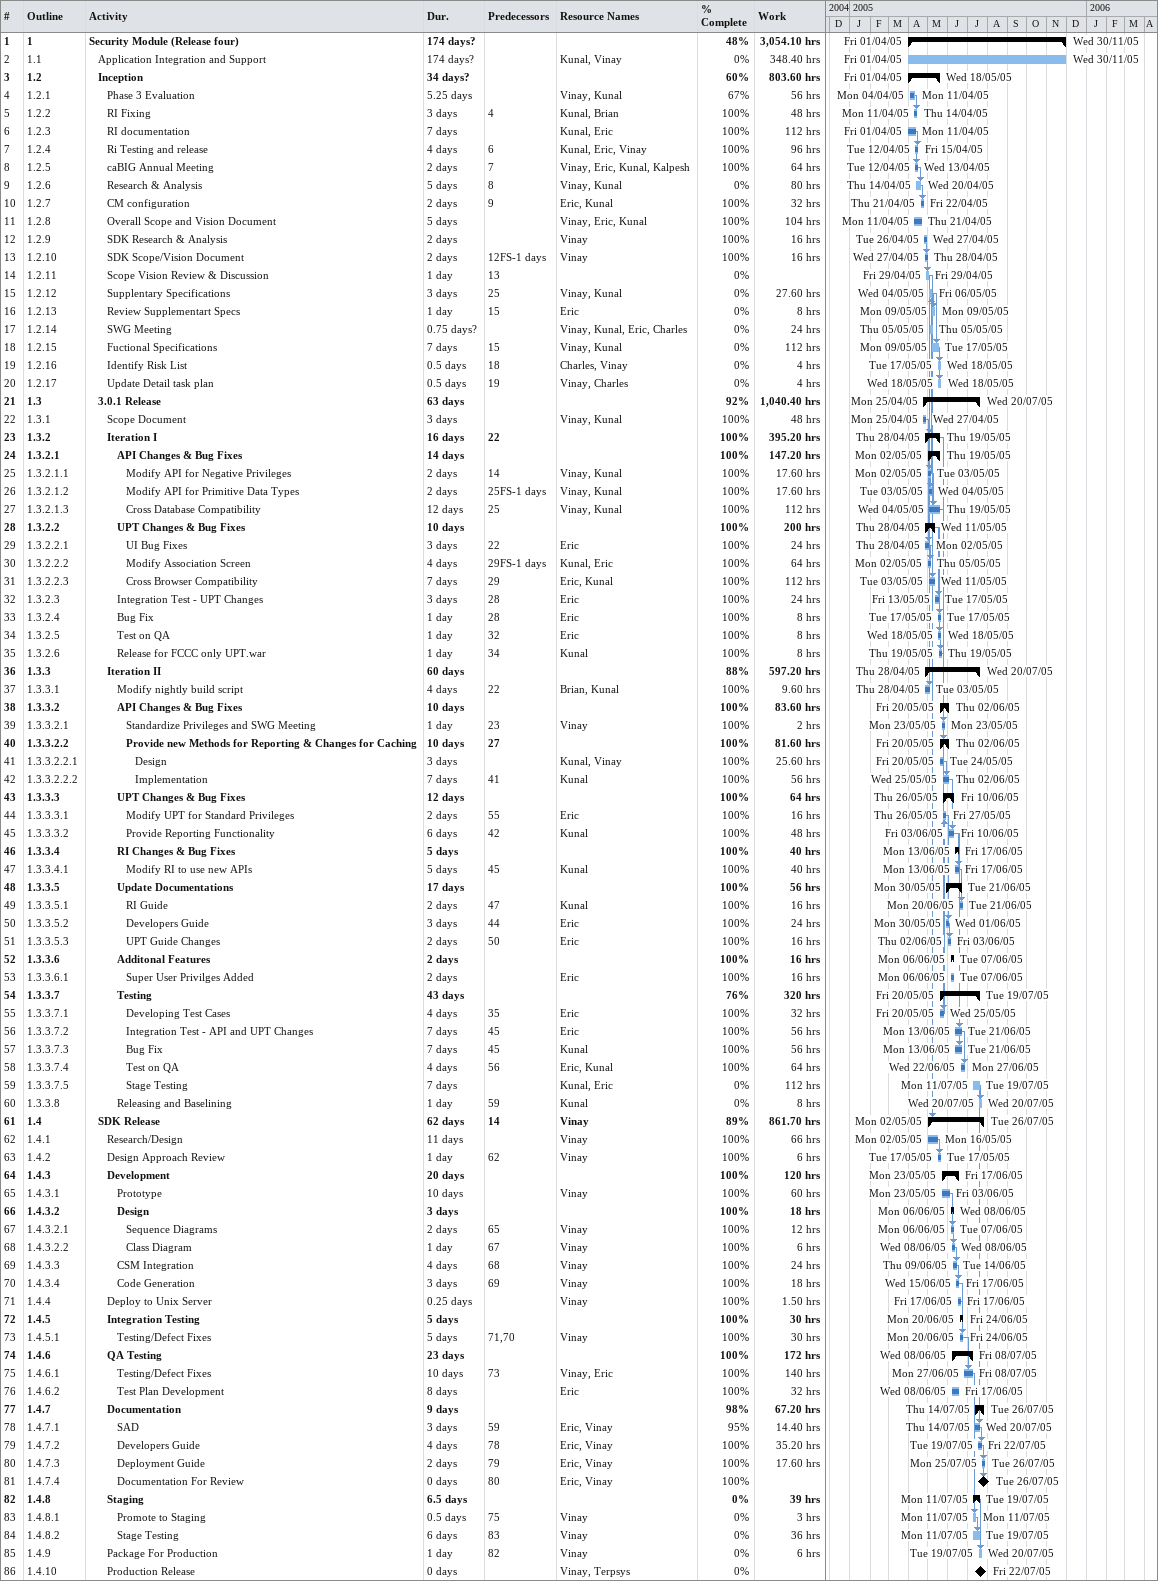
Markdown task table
| ID | WBS | Task | Duration | Start | Finish | Predecessors | Resources | % complete | Work (h) |
|---|---|---|---|---|---|---|---|---|---|
| 1 | 1 | **Security Module (Release four)** | 174d? | 2005-04-01 | 2005-11-30 |  |  | 48 | 3054.10 |
| 2 | 1.1 | Application Integration and Support | 174d? | 2005-04-01 | 2005-11-30 |  | Kunal, Vinay | 0 | 348.40 |
| 3 | 1.2 | **Inception** | 34d? | 2005-04-01 | 2005-05-18 |  |  | 60 | 803.60 |
| 4 | 1.2.1 | Phase 3 Evaluation | 5.25d | 2005-04-04 | 2005-04-11 |  | Vinay, Kunal | 67 | 56 |
| 5 | 1.2.2 | RI Fixing | 3d | 2005-04-11 | 2005-04-14 | 4 | Kunal, Brian | 100 | 48 |
| 6 | 1.2.3 | RI documentation | 7d | 2005-04-01 | 2005-04-11 |  | Kunal, Eric | 100 | 112 |
| 7 | 1.2.4 | Ri Testing and release | 4d | 2005-04-12 | 2005-04-15 | 6 | Kunal, Eric, Vinay | 100 | 96 |
| 8 | 1.2.5 | caBIG Annual Meeting | 2d | 2005-04-12 | 2005-04-13 | 7 | Vinay, Eric, Kunal, Kalpesh | 100 | 64 |
| 9 | 1.2.6 | Research & Analysis | 5d | 2005-04-14 | 2005-04-20 | 8 | Vinay, Kunal | 0 | 80 |
| 10 | 1.2.7 | CM configuration | 2d | 2005-04-21 | 2005-04-22 | 9 | Eric, Kunal | 100 | 32 |
| 11 | 1.2.8 | Overall Scope and Vision Document | 5d | 2005-04-11 | 2005-04-21 |  | Vinay, Eric, Kunal | 100 | 104 |
| 12 | 1.2.9 | SDK Research & Analysis | 2d | 2005-04-26 | 2005-04-27 |  | Vinay | 100 | 16 |
| 13 | 1.2.10 | SDK Scope/Vision Document | 2d | 2005-04-27 | 2005-04-28 | 12FS-1d | Vinay | 100 | 16 |
| 14 | 1.2.11 | Scope Vision Review & Discussion | 1d | 2005-04-29 | 2005-04-29 | 13 |  | 0 |  |
| 15 | 1.2.12 | Supplentary Specifications | 3d | 2005-05-04 | 2005-05-06 | 25 | Vinay, Kunal | 0 | 27.60 |
| 16 | 1.2.13 | Review Supplementart Specs | 1d | 2005-05-09 | 2005-05-09 | 15 | Eric | 0 | 8 |
| 17 | 1.2.14 | SWG Meeting | 0.75d? | 2005-05-05 | 2005-05-05 |  | Vinay, Kunal, Eric, Charles | 0 | 24 |
| 18 | 1.2.15 | Fuctional Specifications | 7d | 2005-05-09 | 2005-05-17 | 15 | Vinay, Kunal | 0 | 112 |
| 19 | 1.2.16 | Identify Risk List | 0.5d | 2005-05-17 | 2005-05-18 | 18 | Charles, Vinay | 0 | 4 |
| 20 | 1.2.17 | Update Detail task plan | 0.5d | 2005-05-18 | 2005-05-18 | 19 | Vinay, Charles | 0 | 4 |
| 21 | 1.3 | **3.0.1 Release** | 63d | 2005-04-25 | 2005-07-20 |  |  | 92 | 1040.40 |
| 22 | 1.3.1 | Scope Document | 3d | 2005-04-25 | 2005-04-27 |  | Vinay, Kunal | 100 | 48 |
| 23 | 1.3.2 | **Iteration I** | 16d | 2005-04-28 | 2005-05-19 | 22 |  | 100 | 395.20 |
| 24 | 1.3.2.1 | **API Changes & Bug Fixes** | 14d | 2005-05-02 | 2005-05-19 |  |  | 100 | 147.20 |
| 25 | 1.3.2.1.1 | Modify API for Negative Privileges | 2d | 2005-05-02 | 2005-05-03 | 14 | Vinay, Kunal | 100 | 17.60 |
| 26 | 1.3.2.1.2 | Modify API for Primitive Data Types | 2d | 2005-05-03 | 2005-05-04 | 25FS-1d | Vinay, Kunal | 100 | 17.60 |
| 27 | 1.3.2.1.3 | Cross Database Compatibility | 12d | 2005-05-04 | 2005-05-19 | 25 | Vinay, Kunal | 100 | 112 |
| 28 | 1.3.2.2 | **UPT Changes & Bug Fixes** | 10d | 2005-04-28 | 2005-05-11 |  |  | 100 | 200 |
| 29 | 1.3.2.2.1 | UI Bug Fixes | 3d | 2005-04-28 | 2005-05-02 | 22 | Eric | 100 | 24 |
| 30 | 1.3.2.2.2 | Modify Association Screen | 4d | 2005-05-02 | 2005-05-05 | 29FS-1d | Kunal, Eric | 100 | 64 |
| 31 | 1.3.2.2.3 | Cross Browser Compatibility | 7d | 2005-05-03 | 2005-05-11 | 29 | Eric, Kunal | 100 | 112 |
| 32 | 1.3.2.3 | Integration Test - UPT Changes | 3d | 2005-05-13 | 2005-05-17 | 28 | Eric | 100 | 24 |
| 33 | 1.3.2.4 | Bug Fix | 1d | 2005-05-17 | 2005-05-17 | 28 | Eric | 100 | 8 |
| 34 | 1.3.2.5 | Test on QA | 1d | 2005-05-18 | 2005-05-18 | 32 | Eric | 100 | 8 |
| 35 | 1.3.2.6 | Release for FCCC only UPT.war | 1d | 2005-05-19 | 2005-05-19 | 34 | Kunal | 100 | 8 |
| 36 | 1.3.3 | **Iteration II** | 60d | 2005-04-28 | 2005-07-20 |  |  | 88 | 597.20 |
| 37 | 1.3.3.1 | Modify nightly build script | 4d | 2005-04-28 | 2005-05-03 | 22 | Brian, Kunal | 100 | 9.60 |
| 38 | 1.3.3.2 | **API Changes & Bug Fixes** | 10d | 2005-05-20 | 2005-06-02 |  |  | 100 | 83.60 |
| 39 | 1.3.3.2.1 | Standardize Privileges and SWG Meeting | 1d | 2005-05-23 | 2005-05-23 | 23 | Vinay | 100 | 2 |
| 40 | 1.3.3.2.2 | **Provide new Methods for Reporting & Changes for Caching** | 10d | 2005-05-20 | 2005-06-02 | 27 |  | 100 | 81.60 |
| 41 | 1.3.3.2.2.1 | Design | 3d | 2005-05-20 | 2005-05-24 |  | Kunal, Vinay | 100 | 25.60 |
| 42 | 1.3.3.2.2.2 | Implementation | 7d | 2005-05-25 | 2005-06-02 | 41 | Kunal | 100 | 56 |
| 43 | 1.3.3.3 | **UPT Changes & Bug Fixes** | 12d | 2005-05-26 | 2005-06-10 |  |  | 100 | 64 |
| 44 | 1.3.3.3.1 | Modify UPT for Standard Privileges | 2d | 2005-05-26 | 2005-05-27 | 55 | Eric | 100 | 16 |
| 45 | 1.3.3.3.2 | Provide Reporting Functionality | 6d | 2005-06-03 | 2005-06-10 | 42 | Kunal | 100 | 48 |
| 46 | 1.3.3.4 | **RI Changes & Bug Fixes** | 5d | 2005-06-13 | 2005-06-17 |  |  | 100 | 40 |
| 47 | 1.3.3.4.1 | Modify RI to use new APIs | 5d | 2005-06-13 | 2005-06-17 | 45 | Kunal | 100 | 40 |
| 48 | 1.3.3.5 | **Update Documentations** | 17d | 2005-05-30 | 2005-06-21 |  |  | 100 | 56 |
| 49 | 1.3.3.5.1 | RI Guide | 2d | 2005-06-20 | 2005-06-21 | 47 | Kunal | 100 | 16 |
| 50 | 1.3.3.5.2 | Developers Guide | 3d | 2005-05-30 | 2005-06-01 | 44 | Eric | 100 | 24 |
| 51 | 1.3.3.5.3 | UPT Guide Changes | 2d | 2005-06-02 | 2005-06-03 | 50 | Eric | 100 | 16 |
| 52 | 1.3.3.6 | **Additonal Features** | 2d | 2005-06-06 | 2005-06-07 |  |  | 100 | 16 |
| 53 | 1.3.3.6.1 | Super User Privilges Added | 2d | 2005-06-06 | 2005-06-07 |  | Eric | 100 | 16 |
| 54 | 1.3.3.7 | **Testing** | 43d | 2005-05-20 | 2005-07-19 |  |  | 76 | 320 |
| 55 | 1.3.3.7.1 | Developing Test Cases | 4d | 2005-05-20 | 2005-05-25 | 35 | Eric | 100 | 32 |
| 56 | 1.3.3.7.2 | Integration Test - API and UPT Changes | 7d | 2005-06-13 | 2005-06-21 | 45 | Eric | 100 | 56 |
| 57 | 1.3.3.7.3 | Bug Fix | 7d | 2005-06-13 | 2005-06-21 | 45 | Kunal | 100 | 56 |
| 58 | 1.3.3.7.4 | Test on QA | 4d | 2005-06-22 | 2005-06-27 | 56 | Eric, Kunal | 100 | 64 |
| 59 | 1.3.3.7.5 | Stage Testing | 7d | 2005-07-11 | 2005-07-19 |  | Kunal, Eric | 0 | 112 |
| 60 | 1.3.3.8 | Releasing and Baselining | 1d | 2005-07-20 | 2005-07-20 | 59 | Kunal | 0 | 8 |
| 61 | 1.4 | **SDK Release** | 62d | 2005-05-02 | 2005-07-26 | 14 | Vinay | 89 | 861.70 |
| 62 | 1.4.1 | Research/Design | 11d | 2005-05-02 | 2005-05-16 |  | Vinay | 100 | 66 |
| 63 | 1.4.2 | Design Approach Review | 1d | 2005-05-17 | 2005-05-17 | 62 | Vinay | 100 | 6 |
| 64 | 1.4.3 | **Development** | 20d | 2005-05-23 | 2005-06-17 |  |  | 100 | 120 |
| 65 | 1.4.3.1 | Prototype | 10d | 2005-05-23 | 2005-06-03 |  | Vinay | 100 | 60 |
| 66 | 1.4.3.2 | **Design** | 3d | 2005-06-06 | 2005-06-08 |  |  | 100 | 18 |
| 67 | 1.4.3.2.1 | Sequence Diagrams | 2d | 2005-06-06 | 2005-06-07 | 65 | Vinay | 100 | 12 |
| 68 | 1.4.3.2.2 | Class Diagram | 1d | 2005-06-08 | 2005-06-08 | 67 | Vinay | 100 | 6 |
| 69 | 1.4.3.3 | CSM Integration | 4d | 2005-06-09 | 2005-06-14 | 68 | Vinay | 100 | 24 |
| 70 | 1.4.3.4 | Code Generation | 3d | 2005-06-15 | 2005-06-17 | 69 | Vinay | 100 | 18 |
| 71 | 1.4.4 | Deploy to Unix Server | 0.25d | 2005-06-17 | 2005-06-17 |  | Vinay | 100 | 1.50 |
| 72 | 1.4.5 | **Integration Testing** | 5d | 2005-06-20 | 2005-06-24 |  |  | 100 | 30 |
| 73 | 1.4.5.1 | Testing/Defect Fixes | 5d | 2005-06-20 | 2005-06-24 | 71, 70 | Vinay | 100 | 30 |
| 74 | 1.4.6 | **QA Testing** | 23d | 2005-06-08 | 2005-07-08 |  |  | 100 | 172 |
| 75 | 1.4.6.1 | Testing/Defect Fixes | 10d | 2005-06-27 | 2005-07-08 | 73 | Vinay, Eric | 100 | 140 |
| 76 | 1.4.6.2 | Test Plan Development | 8d | 2005-06-08 | 2005-06-17 |  | Eric | 100 | 32 |
| 77 | 1.4.7 | **Documentation** | 9d | 2005-07-14 | 2005-07-26 |  |  | 98 | 67.20 |
| 78 | 1.4.7.1 | SAD | 3d | 2005-07-14 | 2005-07-20 | 59 | Eric, Vinay | 95 | 14.40 |
| 79 | 1.4.7.2 | Developers Guide | 4d | 2005-07-19 | 2005-07-22 | 78 | Eric, Vinay | 100 | 35.20 |
| 80 | 1.4.7.3 | Deployment Guide | 2d | 2005-07-25 | 2005-07-26 | 79 | Eric, Vinay | 100 | 17.60 |
| 81 | 1.4.7.4 | Documentation For Review | 0d | 2005-07-26 | 2005-07-26 | 80 | Eric, Vinay | 100 |  |
| 82 | 1.4.8 | **Staging** | 6.5d | 2005-07-11 | 2005-07-19 |  |  | 0 | 39 |
| 83 | 1.4.8.1 | Promote to Staging | 0.5d | 2005-07-11 | 2005-07-11 | 75 | Vinay | 0 | 3 |
| 84 | 1.4.8.2 | Stage Testing | 6d | 2005-07-11 | 2005-07-19 | 83 | Vinay | 0 | 36 |
| 85 | 1.4.9 | Package For Production | 1d | 2005-07-19 | 2005-07-20 | 82 | Vinay | 0 | 6 |
| 86 | 1.4.10 | Production Release | 0d | 2005-07-22 | 2005-07-22 |  | Vinay, Terpsys | 0 |  |
